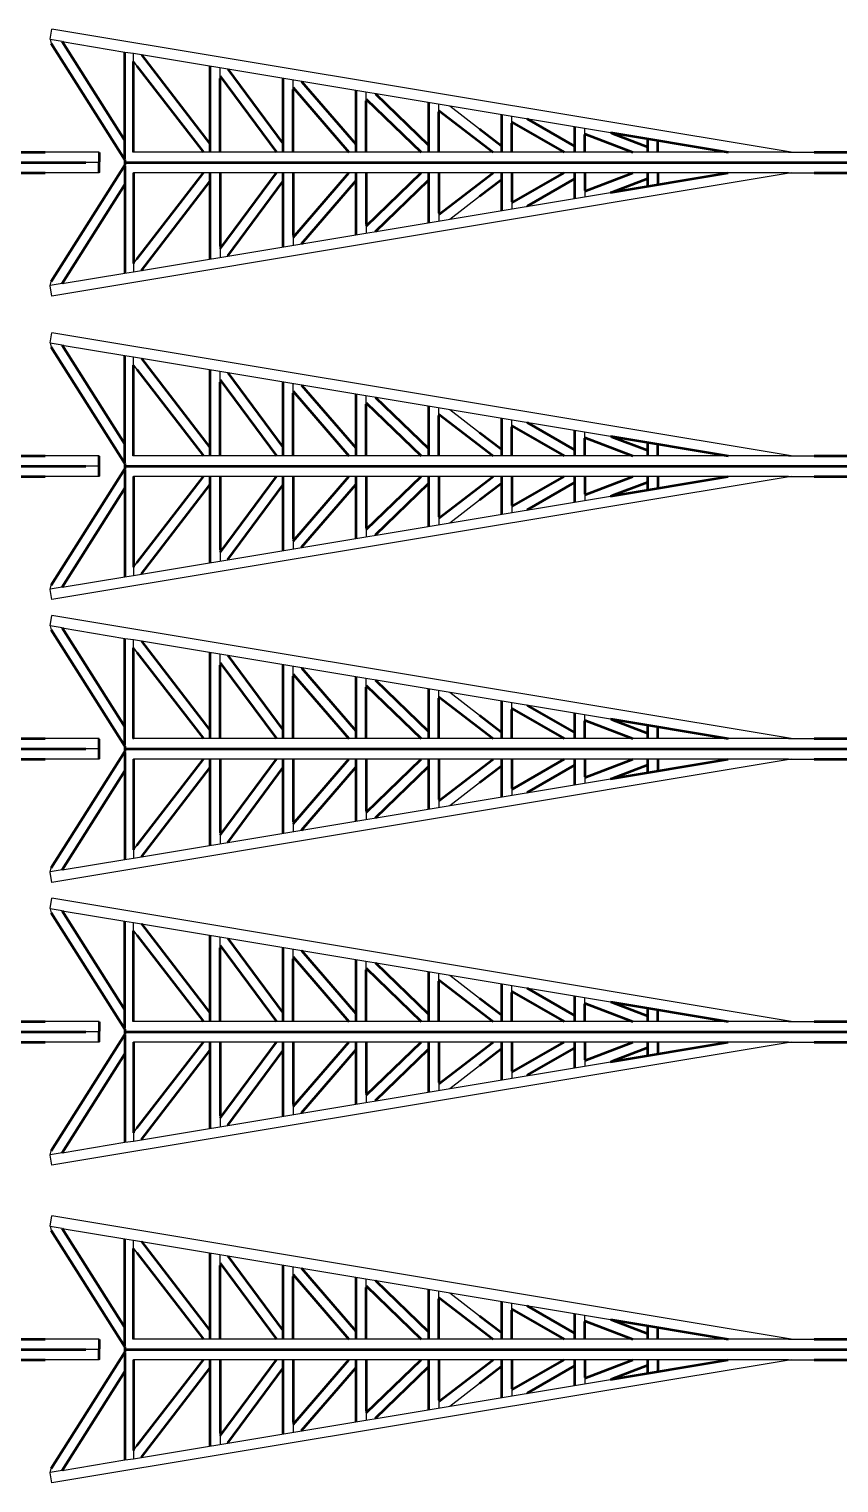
# Model space of a CAD drawing. Header units: centimetres. Extents: x 101 to 201, y 97 to 167.
# Drawn here: x 112.52 to 117.9, y 114.88 to 124.53 of the extents above; entities that cross this region are included whole.
import ezdxf

# ---------------------------------------------------------------- set-up
doc = ezdxf.new("R2010")
doc.units = ezdxf.units.CM
doc.layers.add('corte', color=1, linetype='Continuous')
doc.layers.add('grabado', color=5, linetype='Continuous')

msp = doc.modelspace()

# ---------------------------------------------------------------- linework, layer by layer
at = {"layer": 'corte'}
for p, q in [((112.6634, 124.4621), (112.6746, 124.5298)), ((117.5789, 123.7124), (112.6746, 124.5298)), ((112.6634, 124.4621), (112.6701, 124.4336)), ((112.6638, 124.4601), (112.6639, 124.4601)), ((112.9879, 123.7124), (112.6308, 123.7124)), ((112.9879, 123.6438), (112.9, 123.6438)), ((112.9879, 123.7096), (112.9879, 123.7124)), ((112.9879, 123.6466), (112.9879, 123.641)), ((113.1598, 123.6618), (113.1598, 123.667)), ((113.1598, 123.6259), (113.1598, 123.6206)), ((114.6453, 123.7124), (114.6339, 123.7124)), ((114.7591, 123.7124), (114.7563, 123.7124)), ((117.5619, 123.7124), (117.7312, 123.7124)), ((112.9879, 123.5752), (112.6308, 123.5752)), ((117.5789, 123.5752), (112.6746, 122.7579)), ((112.9879, 123.578), (112.9879, 123.5752)), ((114.6453, 123.5752), (114.6339, 123.5752)), ((114.7591, 123.5752), (114.7563, 123.5752)), ((117.5619, 123.5752), (117.7312, 123.5752)), ((112.6634, 122.8255), (112.6701, 122.854)), ((112.6746, 122.7579), (112.6634, 122.8255)), ((112.6638, 122.8275), (112.6639, 122.8275)), ((112.6634, 122.4468), (112.6746, 122.5145)), ((117.5789, 121.6971), (112.6746, 122.5145)), ((112.6634, 122.4468), (112.6701, 122.4183)), ((112.6638, 122.4448), (112.6639, 122.4448)), ((112.9879, 121.6971), (112.6308, 121.6971)), ((112.9879, 121.6943), (112.9879, 121.6971)), ((114.6453, 121.6971), (114.6339, 121.6971)), ((114.7591, 121.6971), (114.7563, 121.6971)), ((117.5619, 121.6971), (117.7312, 121.6971)), ((112.9879, 121.6285), (112.9, 121.6285)), ((112.9879, 121.6313), (112.9879, 121.6257)), ((113.1598, 121.6465), (113.1598, 121.6517)), ((113.1598, 121.6106), (113.1598, 121.6053)), ((112.9879, 121.5599), (112.6308, 121.5599)), ((117.5789, 121.5599), (112.6746, 120.7426)), ((112.9879, 121.5627), (112.9879, 121.5599)), ((114.6453, 121.5599), (114.6339, 121.5599)), ((114.7591, 121.5599), (114.7563, 121.5599)), ((117.5619, 121.5599), (117.7312, 121.5599)), ((112.6634, 120.8102), (112.6701, 120.8387)), ((112.6746, 120.7426), (112.6634, 120.8102)), ((112.6638, 120.8122), (112.6639, 120.8122)), ((112.6634, 120.5697), (112.6746, 120.6374)), ((117.5789, 119.82), (112.6746, 120.6374)), ((112.6638, 120.5678), (112.6639, 120.5677)), ((112.6639, 120.5677), (112.6701, 120.5412)), ((112.9879, 119.82), (112.6308, 119.82)), ((112.9879, 119.8172), (112.9879, 119.82)), ((113.1598, 119.7694), (113.1598, 119.7746)), ((114.6453, 119.82), (114.6339, 119.82)), ((114.7591, 119.82), (114.7563, 119.82)), ((117.5619, 119.82), (117.7312, 119.82)), ((112.9879, 119.6829), (112.6308, 119.6829)), ((117.5789, 119.6829), (112.6746, 118.8655)), ((112.9879, 119.7514), (112.9, 119.7514)), ((112.9879, 119.7542), (112.9879, 119.7486)), ((112.9879, 119.6857), (112.9879, 119.6829)), ((113.1598, 119.7335), (113.1598, 119.7283)), ((114.6453, 119.6829), (114.6339, 119.6829)), ((114.7591, 119.6829), (114.7563, 119.6829)), ((117.5619, 119.6829), (117.7312, 119.6829)), ((112.6634, 118.9331), (112.6701, 118.9617)), ((112.6746, 118.8655), (112.6634, 118.9331)), ((112.6638, 118.9351), (112.6639, 118.9352)), ((112.6634, 118.6925), (112.6746, 118.7601)), ((117.5789, 117.9427), (112.6746, 118.7601)), ((112.6638, 118.6905), (112.6639, 118.6904)), ((112.6639, 118.6904), (112.6701, 118.6639)), ((112.9879, 117.9427), (112.6308, 117.9427)), ((112.9879, 117.9399), (112.9879, 117.9427)), ((114.6453, 117.9427), (114.6339, 117.9427)), ((114.7591, 117.9427), (114.7563, 117.9427)), ((117.5619, 117.9427), (117.7312, 117.9427)), ((112.9879, 117.8742), (112.9, 117.8742)), ((112.9879, 117.877), (112.9879, 117.8714)), ((113.1598, 117.8921), (113.1598, 117.8973)), ((113.1598, 117.8562), (113.1598, 117.851)), ((112.9879, 117.8056), (112.6308, 117.8056)), ((117.5789, 117.8056), (112.6746, 116.9882)), ((112.9879, 117.8084), (112.9879, 117.8056)), ((114.6453, 117.8056), (114.6339, 117.8056)), ((114.7591, 117.8056), (114.7563, 117.8056)), ((117.5619, 117.8056), (117.7312, 117.8056)), ((112.6639, 117.0579), (112.6701, 117.0844)), ((112.6746, 116.9882), (112.6634, 117.0559)), ((112.6638, 117.0578), (112.6639, 117.0579)), ((112.6634, 116.5837), (112.6746, 116.6513)), ((112.6634, 116.5837), (112.6701, 116.5552)), ((112.6638, 116.5817), (112.6639, 116.5817)), ((117.5789, 115.834), (112.6746, 116.6513)), ((112.9879, 115.834), (112.6308, 115.834)), ((112.9879, 115.8312), (112.9879, 115.834)), ((114.6453, 115.834), (114.6339, 115.834)), ((114.7591, 115.834), (114.7563, 115.834)), ((117.5619, 115.834), (117.7312, 115.834)), ((112.9879, 115.7654), (112.9, 115.7654)), ((112.9879, 115.7682), (112.9879, 115.7626)), ((113.1598, 115.7834), (113.1598, 115.7886)), ((113.1598, 115.7474), (113.1598, 115.7422)), ((112.9879, 115.6968), (112.6308, 115.6968)), ((117.5789, 115.6968), (112.6746, 114.8794)), ((112.9879, 115.6996), (112.9879, 115.6968)), ((114.6453, 115.6968), (114.6339, 115.6968)), ((114.7591, 115.6968), (114.7563, 115.6968)), ((117.5619, 115.6968), (117.7312, 115.6968)), ((112.6634, 114.9471), (112.6701, 114.9756)), ((112.6746, 114.8794), (112.6634, 114.9471)), ((112.6638, 114.9491), (112.6639, 114.9491))]:
    msp.add_line(p, q, dxfattribs=at)
at = {"layer": 'corte', "lineweight": 50}
for p, q in [((112.6701, 124.4336), (113.1598, 123.6618)), ((107.7308, 123.6438), (112.9, 123.6438)), ((112.3022, 123.7124), (112.6308, 123.7124)), ((112.6701, 122.854), (113.1598, 123.6259)), ((112.9879, 123.7096), (112.9879, 123.6466)), ((112.9879, 123.578), (112.9879, 123.641)), ((113.1598, 123.6618), (113.1598, 123.6259)), ((113.1598, 123.6438), (118.329, 123.6438)), ((117.7312, 123.7124), (118.0598, 123.7124)), ((112.3022, 123.5752), (112.6308, 123.5752)), ((117.7312, 123.5752), (118.0598, 123.5752)), ((112.6701, 122.4183), (113.1598, 121.6465)), ((112.3022, 121.6971), (112.6308, 121.6971)), ((112.9879, 121.5627), (112.9879, 121.6943)), ((117.7312, 121.6971), (118.0598, 121.6971)), ((107.7308, 121.6285), (112.9, 121.6285)), ((112.6701, 120.8387), (113.1598, 121.6106)), ((113.1598, 121.6465), (113.1598, 121.6106)), ((113.1598, 121.6285), (118.329, 121.6285)), ((112.3022, 121.5599), (112.6308, 121.5599)), ((117.7312, 121.5599), (118.0598, 121.5599)), ((112.6701, 120.5412), (113.1598, 119.7694)), ((112.3022, 119.82), (112.6308, 119.82)), ((112.9879, 119.6857), (112.9879, 119.8172)), ((113.1598, 119.7694), (113.1598, 119.7335)), ((117.7312, 119.82), (118.0598, 119.82)), ((107.7308, 119.7514), (112.9, 119.7514)), ((112.3022, 119.6829), (112.6308, 119.6829)), ((112.6701, 118.9617), (113.1598, 119.7335)), ((113.1598, 119.7514), (118.329, 119.7514)), ((117.7312, 119.6829), (118.0598, 119.6829)), ((112.6701, 118.6639), (113.1598, 117.8921)), ((112.3022, 117.9427), (112.6308, 117.9427)), ((112.9879, 117.9399), (112.9879, 117.877)), ((117.7312, 117.9427), (118.0598, 117.9427)), ((107.7308, 117.8742), (112.9, 117.8742)), ((112.6701, 117.0844), (113.1598, 117.8562)), ((112.9879, 117.8084), (112.9879, 117.8714)), ((113.1598, 117.8921), (113.1598, 117.8562)), ((113.1598, 117.8742), (118.329, 117.8742)), ((112.3022, 117.8056), (112.6308, 117.8056)), ((117.7312, 117.8056), (118.0598, 117.8056)), ((112.6701, 116.5552), (113.1598, 115.7834)), ((112.3022, 115.834), (112.6308, 115.834)), ((112.9879, 115.8312), (112.9879, 115.7682)), ((117.7312, 115.834), (118.0598, 115.834)), ((107.7308, 115.7654), (112.9, 115.7654)), ((112.6701, 114.9756), (113.1598, 115.7474)), ((112.9879, 115.6996), (112.9879, 115.7626)), ((113.1598, 115.7834), (113.1598, 115.7474)), ((113.1598, 115.7654), (118.329, 115.7654)), ((112.3022, 115.6968), (112.6308, 115.6968)), ((117.7312, 115.6968), (118.0598, 115.6968))]:
    msp.add_line(p, q, dxfattribs=at)
at = {"layer": 'grabado'}
for p, q in [((112.7428, 124.447), (112.6639, 124.4601)), ((112.7428, 124.447), (113.1599, 124.3775)), ((113.1598, 124.3775), (113.217, 124.3699)), ((113.217, 124.3699), (116.3801, 123.8427)), ((113.217, 124.3142), (113.217, 124.3698)), ((113.217, 124.3142), (113.2398, 124.2845)), ((113.2671, 124.3615), (113.2687, 124.3593)), ((113.7234, 124.2835), (113.7234, 124.2854)), ((113.792, 124.2009), (113.792, 124.274)), ((113.8406, 124.2659), (113.8422, 124.2637)), ((114.207, 124.2029), (114.207, 124.2048)), ((114.2756, 124.1277), (114.2756, 124.1934)), ((114.3285, 124.1846), (114.3304, 124.1824)), ((114.6906, 124.1223), (114.6906, 124.1243)), ((114.7591, 124.0542), (114.7591, 124.1128)), ((114.8188, 124.1029), (114.8212, 124.1006)), ((115.1742, 124.0418), (115.1742, 124.0437)), ((115.2427, 123.9801), (115.2427, 124.0322)), ((115.3144, 124.0203), (115.5127, 123.8674)), ((115.6577, 123.9612), (115.6577, 123.9631)), ((115.7263, 123.9055), (115.7263, 123.9516)), ((115.8228, 123.9355), (115.8275, 123.9329)), ((116.1413, 123.8806), (116.1413, 123.8825)), ((116.2099, 123.83), (116.2099, 123.871)), ((116.3801, 123.8427), (116.3889, 123.8393)), ((113.217, 123.7096), (113.217, 123.7124)), ((114.6339, 123.7124), (113.217, 123.7124)), ((117.5619, 123.7124), (114.6453, 123.7124)), ((113.217, 123.578), (113.217, 123.5752)), ((114.6339, 123.5752), (113.217, 123.5752)), ((117.5619, 123.5752), (114.6453, 123.5752)), ((113.217, 122.9178), (116.3801, 123.4449)), ((116.2099, 123.4577), (116.2099, 123.4166)), ((116.3801, 123.4449), (116.3889, 123.4483)), ((115.3144, 123.2673), (115.5127, 123.4202)), ((115.7263, 123.3821), (115.7263, 123.336)), ((115.8228, 123.3521), (115.8275, 123.3548)), ((116.1413, 123.4071), (116.1413, 123.4051)), ((115.1742, 123.2459), (115.1742, 123.244)), ((115.2427, 123.3075), (115.2427, 123.2554)), ((115.6577, 123.3265), (115.6577, 123.3246)), ((114.2756, 123.1599), (114.2756, 123.0942)), ((114.6906, 123.1653), (114.6906, 123.1634)), ((114.7591, 123.2335), (114.7591, 123.1748)), ((114.8188, 123.1847), (114.8212, 123.187)), ((113.792, 123.0868), (113.792, 123.0136)), ((114.207, 123.0847), (114.207, 123.0828)), ((114.3285, 123.103), (114.3304, 123.1052)), ((113.217, 122.9734), (113.2398, 123.0031)), ((113.217, 122.9734), (113.217, 122.9178)), ((113.7234, 123.0041), (113.7234, 123.0022)), ((113.8406, 123.0217), (113.8422, 123.0239)), ((112.7428, 122.8406), (113.1599, 122.9102)), ((113.1598, 122.9101), (113.217, 122.9178)), ((113.2671, 122.9261), (113.2687, 122.9283)), ((112.7428, 122.8406), (112.6639, 122.8275)), ((112.7428, 122.4317), (112.6639, 122.4448)), ((112.7428, 122.4317), (113.1599, 122.3622)), ((113.1598, 122.3622), (113.217, 122.3546)), ((113.217, 122.3546), (116.3801, 121.8274)), ((113.217, 122.2989), (113.217, 122.3545)), ((113.217, 122.2989), (113.2398, 122.2692)), ((113.2671, 122.3462), (113.2687, 122.344)), ((113.7234, 122.2682), (113.7234, 122.2701)), ((113.792, 122.1856), (113.792, 122.2587)), ((113.8406, 122.2506), (113.8422, 122.2484)), ((114.207, 122.1876), (114.207, 122.1895)), ((114.2756, 122.1124), (114.2756, 122.1781)), ((114.3285, 122.1693), (114.3304, 122.1671)), ((114.6906, 122.107), (114.6906, 122.109)), ((114.7591, 122.0389), (114.7591, 122.0975)), ((114.8188, 122.0876), (114.8212, 122.0853)), ((115.1742, 122.0265), (115.1742, 122.0284)), ((115.2427, 121.9648), (115.2427, 122.0169)), ((115.3144, 122.005), (115.5127, 121.8521)), ((115.6577, 121.9459), (115.6577, 121.9478)), ((115.7263, 121.8902), (115.7263, 121.9363)), ((115.8228, 121.9202), (115.8275, 121.9176)), ((116.1413, 121.8653), (116.1413, 121.8672)), ((116.2099, 121.8147), (116.2099, 121.8557)), ((116.3801, 121.8274), (116.3889, 121.824)), ((113.217, 121.6943), (113.217, 121.6971)), ((114.6339, 121.6971), (113.217, 121.6971)), ((117.5619, 121.6971), (114.6453, 121.6971)), ((113.217, 121.5627), (113.217, 121.5599)), ((114.6339, 121.5599), (113.217, 121.5599)), ((117.5619, 121.5599), (114.6453, 121.5599)), ((113.217, 120.9025), (116.3801, 121.4296)), ((115.3144, 121.252), (115.5127, 121.4049)), ((116.2099, 121.4424), (116.2099, 121.4013)), ((116.3801, 121.4296), (116.3889, 121.433)), ((115.6577, 121.3112), (115.6577, 121.3093)), ((115.7263, 121.3668), (115.7263, 121.3207)), ((115.8228, 121.3368), (115.8275, 121.3395)), ((116.1413, 121.3918), (116.1413, 121.3898)), ((114.7591, 121.2182), (114.7591, 121.1595)), ((115.1742, 121.2306), (115.1742, 121.2287)), ((115.2427, 121.2922), (115.2427, 121.2401)), ((114.2756, 121.1446), (114.2756, 121.0789)), ((114.6906, 121.15), (114.6906, 121.1481)), ((114.8188, 121.1694), (114.8212, 121.1717)), ((113.792, 121.0715), (113.792, 120.9983)), ((114.207, 121.0694), (114.207, 121.0675)), ((114.3285, 121.0877), (114.3304, 121.0899)), ((113.217, 120.9581), (113.2398, 120.9878)), ((113.217, 120.9581), (113.217, 120.9025)), ((113.7234, 120.9888), (113.7234, 120.9869)), ((113.8406, 121.0064), (113.8422, 121.0086)), ((112.7428, 120.8253), (112.6639, 120.8122)), ((112.7428, 120.8253), (113.1599, 120.8949)), ((113.1598, 120.8948), (113.217, 120.9025)), ((113.2671, 120.9108), (113.2687, 120.913)), ((112.7428, 120.5546), (112.6639, 120.5677)), ((112.7428, 120.5546), (113.1599, 120.4851)), ((113.1598, 120.4851), (113.217, 120.4775)), ((113.217, 120.4218), (113.217, 120.4775)), ((113.217, 120.4775), (116.3801, 119.9503)), ((113.2671, 120.4691), (113.2687, 120.4669)), ((113.217, 120.4218), (113.2398, 120.3921)), ((113.7234, 120.3912), (113.7234, 120.3931)), ((113.792, 120.3085), (113.792, 120.3816)), ((113.8406, 120.3735), (113.8422, 120.3714)), ((114.207, 120.3106), (114.207, 120.3125)), ((114.2756, 120.2353), (114.2756, 120.301)), ((114.3285, 120.2922), (114.3304, 120.29)), ((114.6906, 120.23), (114.6906, 120.2319)), ((114.7591, 120.1618), (114.7591, 120.2204)), ((114.8188, 120.2105), (114.8212, 120.2082)), ((115.1742, 120.1494), (115.1742, 120.1513)), ((115.2427, 120.0878), (115.2427, 120.1398)), ((115.3144, 120.1279), (115.5127, 119.975)), ((115.6577, 120.0688), (115.6577, 120.0707)), ((115.7263, 120.0131), (115.7263, 120.0593)), ((115.8228, 120.0432), (115.8275, 120.0405)), ((116.1413, 119.9882), (116.1413, 119.9901)), ((116.2099, 119.9376), (116.2099, 119.9787)), ((116.3801, 119.9503), (116.3889, 119.9469)), ((113.217, 119.8172), (113.217, 119.82)), ((114.6339, 119.82), (113.217, 119.82)), ((117.5619, 119.82), (114.6453, 119.82)), ((113.217, 119.6857), (113.217, 119.6829)), ((114.6339, 119.6829), (113.217, 119.6829)), ((117.5619, 119.6829), (114.6453, 119.6829)), ((113.217, 119.0254), (116.3801, 119.5526)), ((115.3144, 119.375), (115.5127, 119.5278)), ((115.7263, 119.4898), (115.7263, 119.4436)), ((116.1413, 119.5147), (116.1413, 119.5128)), ((116.2099, 119.5653), (116.2099, 119.5242)), ((116.3801, 119.5526), (116.3889, 119.5559)), ((115.2427, 119.4151), (115.2427, 119.363)), ((115.6577, 119.4341), (115.6577, 119.4322)), ((115.8228, 119.4597), (115.8275, 119.4624)), ((114.7591, 119.3411), (114.7591, 119.2824)), ((114.8188, 119.2924), (114.8212, 119.2947)), ((115.1742, 119.3535), (115.1742, 119.3516)), ((113.792, 119.1944), (113.792, 119.1212)), ((114.207, 119.1923), (114.207, 119.1904)), ((114.2756, 119.2676), (114.2756, 119.2018)), ((114.3285, 119.2106), (114.3304, 119.2129)), ((114.6906, 119.2729), (114.6906, 119.271)), ((113.217, 119.0811), (113.2398, 119.1108)), ((113.7234, 119.1117), (113.7234, 119.1098)), ((113.8406, 119.1293), (113.8422, 119.1315)), ((112.7428, 118.9483), (113.1599, 119.0178)), ((113.1598, 119.0178), (113.217, 119.0254)), ((113.217, 119.0811), (113.217, 119.0254)), ((113.2671, 119.0337), (113.2687, 119.0359)), ((112.7428, 118.9483), (112.6639, 118.9352)), ((112.7428, 118.6773), (112.6639, 118.6904)), ((112.7428, 118.6773), (113.1599, 118.6078)), ((113.1598, 118.6078), (113.217, 118.6002)), ((113.217, 118.5445), (113.217, 118.6002)), ((113.217, 118.6002), (116.3801, 118.073)), ((113.217, 118.5445), (113.2398, 118.5148)), ((113.2671, 118.5919), (113.2687, 118.5897)), ((113.7234, 118.5139), (113.7234, 118.5158)), ((113.792, 118.4312), (113.792, 118.5044)), ((113.8406, 118.4963), (113.8422, 118.4941)), ((114.207, 118.4333), (114.207, 118.4352)), ((114.2756, 118.358), (114.2756, 118.4238)), ((114.3285, 118.415), (114.3304, 118.4127)), ((114.6906, 118.3527), (114.6906, 118.3546)), ((114.7591, 118.2845), (114.7591, 118.3432)), ((114.8188, 118.3332), (114.8212, 118.3309)), ((115.1742, 118.2721), (115.1742, 118.274)), ((115.2427, 118.2105), (115.2427, 118.2626)), ((115.3144, 118.2506), (115.5127, 118.0978)), ((115.6577, 118.1915), (115.6577, 118.1934)), ((115.7263, 118.1358), (115.7263, 118.182)), ((115.8228, 118.1659), (115.8275, 118.1632)), ((116.1413, 118.1109), (116.1413, 118.1128)), ((116.2099, 118.0603), (116.2099, 118.1014)), ((116.3801, 118.073), (116.3889, 118.0697)), ((113.217, 117.9399), (113.217, 117.9427)), ((114.6339, 117.9427), (113.217, 117.9427)), ((117.5619, 117.9427), (114.6453, 117.9427)), ((113.217, 117.8084), (113.217, 117.8056)), ((114.6339, 117.8056), (113.217, 117.8056)), ((117.5619, 117.8056), (114.6453, 117.8056)), ((113.217, 117.1481), (116.3801, 117.6753)), ((115.3144, 117.4977), (115.5127, 117.6506)), ((116.1413, 117.6374), (116.1413, 117.6355)), ((116.2099, 117.688), (116.2099, 117.6469)), ((116.3801, 117.6753), (116.3889, 117.6787)), ((115.6577, 117.5568), (115.6577, 117.5549)), ((115.7263, 117.6125), (115.7263, 117.5663)), ((115.8228, 117.5824), (115.8275, 117.5851)), ((114.7591, 117.4638), (114.7591, 117.4052)), ((115.1742, 117.4762), (115.1742, 117.4743)), ((115.2427, 117.5378), (115.2427, 117.4858)), ((114.2756, 117.3903), (114.2756, 117.3246)), ((114.6906, 117.3956), (114.6906, 117.3937)), ((114.8188, 117.4151), (114.8212, 117.4174)), ((113.792, 117.3171), (113.792, 117.244)), ((113.8406, 117.2521), (113.8422, 117.2542)), ((114.207, 117.315), (114.207, 117.3131)), ((114.3285, 117.3334), (114.3304, 117.3356)), ((113.217, 117.2038), (113.2398, 117.2335)), ((113.217, 117.2038), (113.217, 117.1481)), ((113.2671, 117.1565), (113.2687, 117.1587)), ((113.7234, 117.2344), (113.7234, 117.2325)), ((112.7428, 117.071), (112.6639, 117.0579)), ((112.7428, 117.071), (113.1599, 117.1405)), ((113.1598, 117.1405), (113.217, 117.1481)), ((112.7428, 116.5686), (112.6639, 116.5817)), ((112.7428, 116.5686), (113.1599, 116.499)), ((113.1598, 116.4991), (113.217, 116.4914)), ((113.217, 116.4358), (113.217, 116.4914)), ((113.217, 116.4914), (116.3801, 115.9643)), ((113.2671, 116.4831), (113.2687, 116.4809)), ((113.217, 116.4358), (113.2398, 116.4061)), ((113.7234, 116.4051), (113.7234, 116.407)), ((113.792, 116.3224), (113.792, 116.3956)), ((113.8406, 116.3875), (113.8422, 116.3853)), ((114.207, 116.3245), (114.207, 116.3264)), ((114.2756, 116.2493), (114.2756, 116.315)), ((114.3285, 116.3062), (114.3304, 116.304)), ((114.6906, 116.2439), (114.6906, 116.2458)), ((114.7591, 116.1757), (114.7591, 116.2344)), ((114.8188, 116.2245), (114.8212, 116.2222)), ((115.1742, 116.1633), (115.1742, 116.1652)), ((115.2427, 116.1017), (115.2427, 116.1538)), ((115.3144, 116.1419), (115.5127, 115.989)), ((115.6577, 116.0827), (115.6577, 116.0847)), ((115.7263, 116.0271), (115.7263, 116.0732)), ((115.8228, 116.0571), (115.8275, 116.0545)), ((116.1413, 116.0022), (116.1413, 116.0041)), ((116.2099, 115.9516), (116.2099, 115.9926)), ((116.3801, 115.9643), (116.3889, 115.9609)), ((113.217, 115.8312), (113.217, 115.834)), ((114.6339, 115.834), (113.217, 115.834)), ((117.5619, 115.834), (114.6453, 115.834)), ((113.217, 115.6996), (113.217, 115.6968)), ((114.6339, 115.6968), (113.217, 115.6968)), ((117.5619, 115.6968), (114.6453, 115.6968)), ((113.217, 115.0393), (116.3801, 115.5665)), ((115.3144, 115.3889), (115.5127, 115.5418)), ((116.1413, 115.5286), (116.1413, 115.5267)), ((116.2099, 115.5792), (116.2099, 115.5382)), ((116.3801, 115.5665), (116.3889, 115.5699)), ((115.2427, 115.4291), (115.2427, 115.377)), ((115.6577, 115.448), (115.6577, 115.4461)), ((115.7263, 115.5037), (115.7263, 115.4576)), ((115.8228, 115.4737), (115.8275, 115.4763)), ((114.7591, 115.3551), (114.7591, 115.2964)), ((115.1742, 115.3675), (115.1742, 115.3655)), ((114.2756, 115.2815), (114.2756, 115.2158)), ((114.3285, 115.2246), (114.3304, 115.2268)), ((114.6906, 115.2869), (114.6906, 115.285)), ((114.8188, 115.3063), (114.8212, 115.3086)), ((113.792, 115.2083), (113.792, 115.1352)), ((113.8406, 115.1433), (113.8422, 115.1455)), ((114.207, 115.2063), (114.207, 115.2044)), ((112.7428, 114.9622), (113.1599, 115.0317)), ((113.1598, 115.0317), (113.217, 115.0393)), ((113.217, 115.095), (113.2398, 115.1247)), ((113.217, 115.095), (113.217, 115.0394)), ((113.2671, 115.0477), (113.2687, 115.0499)), ((113.7234, 115.1257), (113.7234, 115.1238)), ((112.7428, 114.9622), (112.6639, 114.9491))]:
    msp.add_line(p, q, dxfattribs=at)
at = {"layer": 'grabado', "lineweight": 50}
for p, q in [((112.7428, 124.447), (113.1598, 123.7897)), ((113.1598, 123.667), (113.1598, 124.3775)), ((113.217, 123.7124), (113.217, 124.3142)), ((113.2687, 124.3593), (113.7234, 123.7686)), ((113.2398, 124.2845), (113.6802, 123.7124)), ((113.7234, 124.2835), (113.7234, 123.7124)), ((113.792, 124.2163), (114.1644, 123.7124)), ((113.792, 123.7124), (113.792, 124.2009)), ((113.8422, 124.2637), (114.207, 123.7701)), ((114.207, 124.2029), (114.207, 123.7124)), ((114.2756, 124.1409), (114.6453, 123.7124)), ((114.2756, 123.7124), (114.2756, 124.1277)), ((114.3304, 124.1824), (114.6906, 123.7649)), ((114.6906, 124.1223), (114.6906, 123.7124)), ((114.7591, 124.0652), (115.1248, 123.7124)), ((114.7591, 123.7124), (114.7591, 124.0542)), ((114.8212, 124.1006), (115.1742, 123.76)), ((115.1742, 124.0418), (115.1742, 123.7124)), ((115.2427, 123.9889), (115.6016, 123.7124)), ((115.2427, 123.7124), (115.2427, 123.9801)), ((115.6577, 123.9612), (115.6577, 123.7124)), ((115.7263, 123.9121), (116.0726, 123.7124)), ((115.8275, 123.9329), (116.1413, 123.752)), ((115.5127, 123.8674), (115.6577, 123.7557)), ((115.7263, 123.7124), (115.7263, 123.9055)), ((116.1413, 123.8806), (116.1413, 123.7124)), ((116.2099, 123.8343), (116.5288, 123.7124)), ((116.2099, 123.7124), (116.2099, 123.83)), ((116.3801, 123.8427), (117.1618, 123.7124)), ((116.3889, 123.8393), (116.6249, 123.7491)), ((116.6249, 123.8019), (116.6249, 123.7124)), ((116.6934, 123.7124), (116.6934, 123.7904)), ((113.1598, 123.6206), (113.1598, 122.9101)), ((113.217, 123.5752), (113.217, 122.9734)), ((113.2398, 123.0031), (113.6802, 123.5752)), ((113.7234, 123.5752), (113.7234, 123.0041)), ((113.792, 123.5752), (113.792, 123.0868)), ((113.792, 123.0713), (114.1644, 123.5752)), ((114.207, 123.5752), (114.207, 123.0847)), ((114.2756, 123.5752), (114.2756, 123.1599)), ((114.2756, 123.1467), (114.6453, 123.5752)), ((114.6906, 123.5752), (114.6906, 123.1653)), ((114.7591, 123.5752), (114.7591, 123.2335)), ((114.7591, 123.2224), (115.1248, 123.5752)), ((114.8212, 123.187), (115.1742, 123.5276)), ((115.1742, 123.5752), (115.1742, 123.2459)), ((115.2427, 123.5752), (115.2427, 123.3075)), ((115.2427, 123.2987), (115.6016, 123.5752)), ((115.5127, 123.4202), (115.6577, 123.532)), ((115.6577, 123.5752), (115.6577, 123.3265)), ((115.7263, 123.3756), (116.0726, 123.5752)), ((115.7263, 123.5752), (115.7263, 123.3821)), ((115.8275, 123.3548), (116.1413, 123.5357)), ((116.1413, 123.5752), (116.1413, 123.4071)), ((116.2099, 123.5752), (116.2099, 123.4577)), ((116.2099, 123.4533), (116.5288, 123.5752)), ((116.3801, 123.4449), (117.1618, 123.5752)), ((116.3889, 123.4483), (116.6249, 123.5385)), ((116.6249, 123.5752), (116.6249, 123.4857)), ((116.6934, 123.5752), (116.6934, 123.4972)), ((112.7428, 122.8406), (113.1598, 123.4979)), ((113.2687, 122.9283), (113.7234, 123.519)), ((113.8422, 123.0239), (114.207, 123.5175)), ((114.3304, 123.1052), (114.6906, 123.5228)), ((112.7428, 122.4317), (113.1598, 121.7744)), ((113.1598, 121.6517), (113.1598, 122.3622)), ((113.217, 121.6971), (113.217, 122.2989)), ((113.2687, 122.344), (113.7234, 121.7533)), ((113.2398, 122.2692), (113.6802, 121.6971)), ((113.7234, 122.2682), (113.7234, 121.6971)), ((113.792, 122.201), (114.1644, 121.6971)), ((113.792, 121.6971), (113.792, 122.1856)), ((113.8422, 122.2484), (114.207, 121.7548)), ((114.207, 122.1876), (114.207, 121.6971)), ((114.2756, 122.1256), (114.6453, 121.6971)), ((114.2756, 121.6971), (114.2756, 122.1124)), ((114.3304, 122.1671), (114.6906, 121.7496)), ((114.6906, 122.107), (114.6906, 121.6971)), ((114.8212, 122.0853), (115.1742, 121.7447)), ((114.7591, 122.0499), (115.1248, 121.6971)), ((114.7591, 121.6971), (114.7591, 122.0389)), ((115.1742, 122.0265), (115.1742, 121.6971)), ((115.2427, 121.9736), (115.6016, 121.6971)), ((115.2427, 121.6971), (115.2427, 121.9648)), ((115.6577, 121.9459), (115.6577, 121.6971)), ((115.7263, 121.8968), (116.0726, 121.6971)), ((115.7263, 121.6971), (115.7263, 121.8902)), ((115.8275, 121.9176), (116.1413, 121.7367)), ((115.5127, 121.8521), (115.6577, 121.7404)), ((116.1413, 121.8653), (116.1413, 121.6971)), ((116.2099, 121.819), (116.5288, 121.6971)), ((116.2099, 121.6971), (116.2099, 121.8147)), ((116.3801, 121.8274), (117.1618, 121.6971)), ((116.3889, 121.824), (116.6249, 121.7338)), ((116.6249, 121.7866), (116.6249, 121.6971)), ((116.6934, 121.6971), (116.6934, 121.7751)), ((113.1598, 121.6053), (113.1598, 120.8948)), ((113.217, 121.5599), (113.217, 120.9581)), ((113.2398, 120.9878), (113.6802, 121.5599)), ((113.2687, 120.913), (113.7234, 121.5037)), ((113.7234, 121.5599), (113.7234, 120.9888)), ((113.792, 121.5599), (113.792, 121.0715)), ((113.792, 121.056), (114.1644, 121.5599)), ((113.8422, 121.0086), (114.207, 121.5022)), ((114.207, 121.5599), (114.207, 121.0694)), ((114.2756, 121.5599), (114.2756, 121.1446)), ((114.2756, 121.1314), (114.6453, 121.5599)), ((114.3304, 121.0899), (114.6906, 121.5075)), ((114.6906, 121.5599), (114.6906, 121.15)), ((114.7591, 121.5599), (114.7591, 121.2182)), ((114.7591, 121.2071), (115.1248, 121.5599)), ((114.8212, 121.1717), (115.1742, 121.5123)), ((115.1742, 121.5599), (115.1742, 121.2306)), ((115.2427, 121.5599), (115.2427, 121.2922)), ((115.2427, 121.2834), (115.6016, 121.5599)), ((115.5127, 121.4049), (115.6577, 121.5167)), ((115.6577, 121.5599), (115.6577, 121.3112)), ((115.7263, 121.3603), (116.0726, 121.5599)), ((115.7263, 121.5599), (115.7263, 121.3668)), ((115.8275, 121.3395), (116.1413, 121.5204)), ((116.1413, 121.5599), (116.1413, 121.3918)), ((116.2099, 121.5599), (116.2099, 121.4424)), ((116.2099, 121.438), (116.5288, 121.5599)), ((116.3801, 121.4296), (117.1618, 121.5599)), ((116.3889, 121.433), (116.6249, 121.5232)), ((116.6249, 121.5599), (116.6249, 121.4704)), ((116.6934, 121.5599), (116.6934, 121.4819)), ((112.7428, 120.8253), (113.1598, 121.4826)), ((112.7428, 120.5546), (113.1598, 119.8974)), ((113.1598, 119.7746), (113.1598, 120.4851)), ((113.2687, 120.4669), (113.7234, 119.8762)), ((113.217, 119.82), (113.217, 120.4218)), ((113.2398, 120.3921), (113.6802, 119.82)), ((113.7234, 120.3912), (113.7234, 119.82)), ((113.8422, 120.3714), (114.207, 119.8777)), ((113.792, 120.3239), (114.1644, 119.82)), ((113.792, 119.82), (113.792, 120.3085)), ((114.207, 120.3106), (114.207, 119.82)), ((114.2756, 120.2486), (114.6453, 119.82)), ((114.3304, 120.29), (114.6906, 119.8725)), ((114.2756, 119.82), (114.2756, 120.2353)), ((114.6906, 120.23), (114.6906, 119.82)), ((114.7591, 120.1728), (115.1248, 119.82)), ((114.7591, 119.82), (114.7591, 120.1618)), ((114.8212, 120.2082), (115.1742, 119.8676)), ((115.1742, 120.1494), (115.1742, 119.82)), ((115.2427, 120.0966), (115.6016, 119.82)), ((115.2427, 119.82), (115.2427, 120.0878)), ((115.6577, 120.0688), (115.6577, 119.82)), ((115.5127, 119.975), (115.6577, 119.8633)), ((115.7263, 120.0197), (116.0726, 119.82)), ((115.7263, 119.82), (115.7263, 120.0131)), ((115.8275, 120.0405), (116.1413, 119.8596)), ((116.1413, 119.9882), (116.1413, 119.82)), ((116.2099, 119.942), (116.5288, 119.82)), ((116.2099, 119.82), (116.2099, 119.9376)), ((116.3801, 119.9503), (117.1618, 119.82)), ((116.3889, 119.9469), (116.6249, 119.8567)), ((116.6249, 119.9095), (116.6249, 119.82)), ((116.6934, 119.82), (116.6934, 119.8981)), ((113.1598, 119.7283), (113.1598, 119.0178)), ((113.217, 119.6829), (113.217, 119.0811)), ((113.2398, 119.1108), (113.6802, 119.6829)), ((113.7234, 119.6829), (113.7234, 119.1117)), ((113.792, 119.6829), (113.792, 119.1944)), ((113.792, 119.1789), (114.1644, 119.6829)), ((114.207, 119.6829), (114.207, 119.1923)), ((114.2756, 119.6829), (114.2756, 119.2676)), ((114.2756, 119.2543), (114.6453, 119.6829)), ((114.6906, 119.6829), (114.6906, 119.2729)), ((114.7591, 119.6829), (114.7591, 119.3411)), ((114.7591, 119.3301), (115.1248, 119.6829)), ((115.1742, 119.6829), (115.1742, 119.3535)), ((115.2427, 119.6829), (115.2427, 119.4151)), ((115.2427, 119.4063), (115.6016, 119.6829)), ((115.6577, 119.6829), (115.6577, 119.4341)), ((115.7263, 119.4832), (116.0726, 119.6829)), ((115.7263, 119.6829), (115.7263, 119.4898)), ((116.1413, 119.6829), (116.1413, 119.5147)), ((116.2099, 119.6829), (116.2099, 119.5653)), ((116.2099, 119.5609), (116.5288, 119.6829)), ((116.3801, 119.5526), (117.1618, 119.6829)), ((116.6249, 119.6829), (116.6249, 119.5934)), ((116.6934, 119.6829), (116.6934, 119.6048)), ((112.7428, 118.9483), (113.1598, 119.6055)), ((113.2687, 119.0359), (113.7234, 119.6266)), ((113.8422, 119.1315), (114.207, 119.6252)), ((114.3304, 119.2129), (114.6906, 119.6304)), ((114.8212, 119.2947), (115.1742, 119.6352)), ((115.5127, 119.5278), (115.6577, 119.6396)), ((115.8275, 119.4624), (116.1413, 119.6433)), ((116.3889, 119.5559), (116.6249, 119.6462)), ((112.7428, 118.6773), (113.1598, 118.0201)), ((113.1598, 117.8973), (113.1598, 118.6078)), ((113.217, 117.9427), (113.217, 118.5445)), ((113.2398, 118.5148), (113.6802, 117.9427)), ((113.2687, 118.5897), (113.7234, 117.999)), ((113.7234, 118.5139), (113.7234, 117.9427)), ((113.792, 118.4467), (114.1644, 117.9427)), ((113.792, 117.9427), (113.792, 118.4312)), ((113.8422, 118.4941), (114.207, 118.0004)), ((114.207, 118.4333), (114.207, 117.9427)), ((114.3304, 118.4127), (114.6906, 117.9952)), ((114.2756, 118.3713), (114.6453, 117.9427)), ((114.2756, 117.9427), (114.2756, 118.358)), ((114.6906, 118.3527), (114.6906, 117.9427)), ((114.8212, 118.3309), (115.1742, 117.9904)), ((114.7591, 118.2955), (115.1248, 117.9427)), ((114.7591, 117.9427), (114.7591, 118.2845)), ((115.1742, 118.2721), (115.1742, 117.9427)), ((115.2427, 118.2193), (115.6016, 117.9427)), ((115.2427, 117.9427), (115.2427, 118.2105)), ((115.6577, 118.1915), (115.6577, 117.9427)), ((115.7263, 118.1424), (116.0726, 117.9427)), ((115.7263, 117.9427), (115.7263, 118.1358)), ((115.8275, 118.1632), (116.1413, 117.9823)), ((115.5127, 118.0978), (115.6577, 117.986)), ((116.1413, 118.1109), (116.1413, 117.9427)), ((116.2099, 118.0647), (116.5288, 117.9427)), ((116.2099, 117.9427), (116.2099, 118.0603)), ((116.3801, 118.073), (117.1618, 117.9427)), ((116.3889, 118.0697), (116.6249, 117.9794)), ((116.6249, 118.0322), (116.6249, 117.9427)), ((116.6934, 117.9427), (116.6934, 118.0208)), ((113.1598, 117.851), (113.1598, 117.1405)), ((113.217, 117.8056), (113.217, 117.2038)), ((113.2398, 117.2335), (113.6802, 117.8056)), ((113.2687, 117.1587), (113.7234, 117.7494)), ((113.7234, 117.8056), (113.7234, 117.2344)), ((113.792, 117.8056), (113.792, 117.3171)), ((113.792, 117.3017), (114.1644, 117.8056)), ((113.8422, 117.2542), (114.207, 117.7479)), ((114.207, 117.8056), (114.207, 117.315)), ((114.2756, 117.8056), (114.2756, 117.3903)), ((114.2756, 117.377), (114.6453, 117.8056)), ((114.3304, 117.3356), (114.6906, 117.7531)), ((114.6906, 117.8056), (114.6906, 117.3956)), ((114.7591, 117.8056), (114.7591, 117.4638)), ((114.7591, 117.4528), (115.1248, 117.8056)), ((114.8212, 117.4174), (115.1742, 117.758)), ((115.1742, 117.8056), (115.1742, 117.4762)), ((115.2427, 117.8056), (115.2427, 117.5378)), ((115.2427, 117.529), (115.6016, 117.8056)), ((115.5127, 117.6506), (115.6577, 117.7623)), ((115.6577, 117.8056), (115.6577, 117.5568)), ((115.7263, 117.6059), (116.0726, 117.8056)), ((115.7263, 117.8056), (115.7263, 117.6125)), ((115.8275, 117.5851), (116.1413, 117.766)), ((116.1413, 117.8056), (116.1413, 117.6374)), ((116.2099, 117.8056), (116.2099, 117.688)), ((116.2099, 117.6836), (116.5288, 117.8056)), ((116.3801, 117.6753), (117.1618, 117.8056)), ((116.3889, 117.6787), (116.6249, 117.7689)), ((116.6249, 117.8056), (116.6249, 117.7161)), ((116.6934, 117.8056), (116.6934, 117.7275)), ((112.7428, 117.071), (113.1598, 117.7282)), ((112.7428, 116.5686), (113.1598, 115.9113)), ((113.1598, 115.7886), (113.1598, 116.4991)), ((113.2687, 116.4809), (113.7234, 115.8902)), ((113.217, 115.834), (113.217, 116.4358)), ((113.2398, 116.4061), (113.6802, 115.834)), ((113.7234, 116.4051), (113.7234, 115.834)), ((113.8422, 116.3853), (114.207, 115.8917)), ((113.792, 116.3379), (114.1644, 115.834)), ((113.792, 115.834), (113.792, 116.3224)), ((114.207, 116.3245), (114.207, 115.834)), ((114.3304, 116.304), (114.6906, 115.8865)), ((114.2756, 116.2625), (114.6453, 115.834)), ((114.2756, 115.834), (114.2756, 116.2493)), ((114.6906, 116.2439), (114.6906, 115.834)), ((114.8212, 116.2222), (115.1742, 115.8816)), ((114.7591, 116.1868), (115.1248, 115.834)), ((114.7591, 115.834), (114.7591, 116.1757)), ((115.1742, 116.1633), (115.1742, 115.834)), ((115.2427, 116.1105), (115.6016, 115.834)), ((115.2427, 115.834), (115.2427, 116.1017)), ((115.6577, 116.0827), (115.6577, 115.834)), ((115.7263, 116.0336), (116.0726, 115.834)), ((115.7263, 115.834), (115.7263, 116.0271)), ((115.8275, 116.0545), (116.1413, 115.8735)), ((116.1413, 116.0022), (116.1413, 115.834)), ((115.5127, 115.989), (115.6577, 115.8773)), ((116.2099, 115.9559), (116.5288, 115.834)), ((116.2099, 115.834), (116.2099, 115.9516)), ((116.3801, 115.9643), (117.1618, 115.834)), ((116.3889, 115.9609), (116.6249, 115.8707)), ((116.6249, 115.9235), (116.6249, 115.834)), ((116.6934, 115.834), (116.6934, 115.912)), ((113.1598, 115.7422), (113.1598, 115.0317)), ((112.7428, 114.9622), (113.1598, 115.6195)), ((113.217, 115.6968), (113.217, 115.095)), ((113.2398, 115.1247), (113.6802, 115.6968)), ((113.2687, 115.0499), (113.7234, 115.6406)), ((113.7234, 115.6968), (113.7234, 115.1257)), ((113.792, 115.6968), (113.792, 115.2083)), ((113.792, 115.1929), (114.1644, 115.6968)), ((113.8422, 115.1455), (114.207, 115.6391)), ((114.207, 115.6968), (114.207, 115.2063)), ((114.2756, 115.6968), (114.2756, 115.2815)), ((114.2756, 115.2683), (114.6453, 115.6968)), ((114.3304, 115.2268), (114.6906, 115.6443)), ((114.6906, 115.6968), (114.6906, 115.2869)), ((114.7591, 115.6968), (114.7591, 115.3551)), ((114.7591, 115.344), (115.1248, 115.6968)), ((114.8212, 115.3086), (115.1742, 115.6492)), ((115.1742, 115.6968), (115.1742, 115.3675)), ((115.2427, 115.6968), (115.2427, 115.4291)), ((115.2427, 115.4203), (115.6016, 115.6968)), ((115.5127, 115.5418), (115.6577, 115.6535)), ((115.6577, 115.6968), (115.6577, 115.448)), ((115.7263, 115.4971), (116.0726, 115.6968)), ((115.7263, 115.6968), (115.7263, 115.5037)), ((115.8275, 115.4763), (116.1413, 115.6573)), ((116.1413, 115.6968), (116.1413, 115.5286)), ((116.2099, 115.6968), (116.2099, 115.5792)), ((116.2099, 115.5749), (116.5288, 115.6968)), ((116.3801, 115.5665), (117.1618, 115.6968)), ((116.3889, 115.5699), (116.6249, 115.6601)), ((116.6249, 115.6968), (116.6249, 115.6073)), ((116.6934, 115.6968), (116.6934, 115.6188))]:
    msp.add_line(p, q, dxfattribs=at)

doc.saveas('drawing.dxf')
